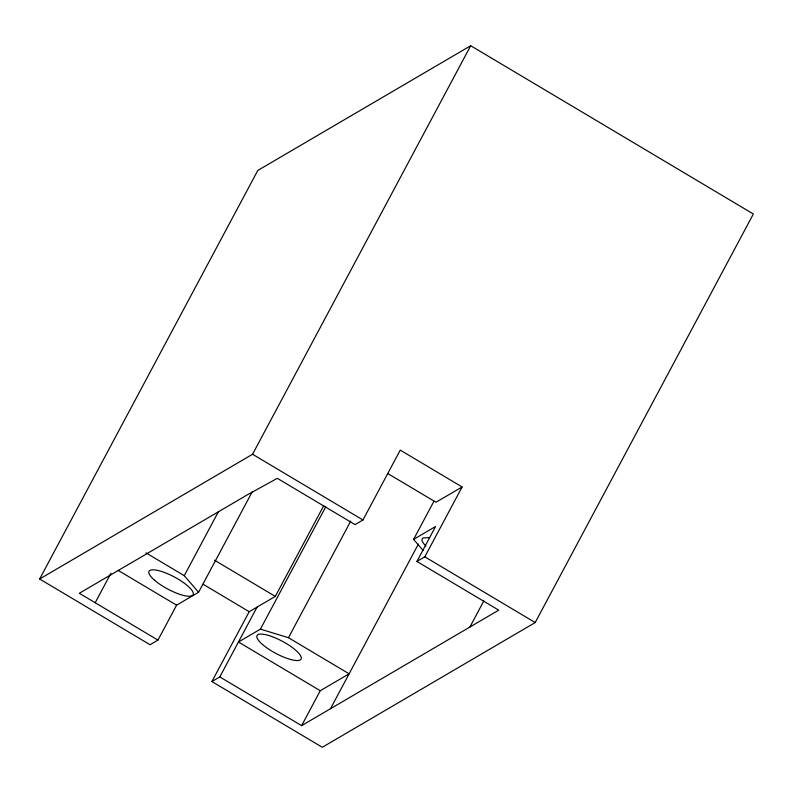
<?xml version="1.0" encoding="UTF-8"?>
<svg xmlns="http://www.w3.org/2000/svg" width="793" height="793" viewBox="0 0 793 793"><rect width="100%" height="100%" fill="white"/><g stroke="black" fill="none" stroke-linecap="round" stroke-linejoin="round"><path stroke-width="1.19" d="M252.243 491.779L198.567 592.292L176.591 605.168L157.946 640.1L150.046 644.729L39.65 578.999L257.794 170.455L470.705 45.716L753.35 214.001L535.206 622.545L322.295 747.284L211.9 681.554L249.2 611.7L275.3 596.405L323.722 505.716M95.19 602.739L110.921 573.27M198.567 592.292L184.263 575.668L218.61 511.356M39.65 578.999L252.561 454.26L470.705 45.716M211.9 681.554L219.8 676.925L257.091 607.071M260.421 629.127L288.464 637.701L349.108 673.812L320.263 690.713L238.445 642.003L260.421 629.127L325.764 506.757M288.464 637.701L350.744 521.07M157.946 640.1L79.31 593.283L247.575 494.693L277.312 478.328L355.056 524.609L362.956 519.99L400.257 450.127L462.111 486.961L424.81 556.815L416.91 561.444L498.728 610.154L301.618 725.645L219.8 676.925M301.618 725.645L320.263 690.713M423.115 550.471L413.579 539.389L433.999 501.146M330.463 708.744L418.377 544.097M416.91 561.444L435.555 526.512L413.579 539.389M469.882 627.055L483.869 600.856M462.111 486.961L436.001 502.247L387.787 473.54M429.34 537.614L423.075 537.941L422.015 539.409A24.96 6.879 28.1 0 0 425.91 546.07M252.561 454.26L362.956 519.99M424.81 556.815L535.206 622.545M214.487 560.205L275.3 596.405M203.067 584.233L249.2 611.7M145.952 552.86L184.263 575.668M118.088 570.345L176.591 605.168M262.533 644.501A24.96 6.879 28.1 0 0 300.24 659.925A24.96 6.879 28.1 0 0 274.428 637.532A24.96 6.879 28.1 0 0 262.533 644.501M154.556 580.218A24.96 6.879 28.1 0 0 192.263 595.642A24.96 6.879 28.1 0 0 166.441 573.24A24.96 6.879 28.1 0 0 154.556 580.218"/></g></svg>
